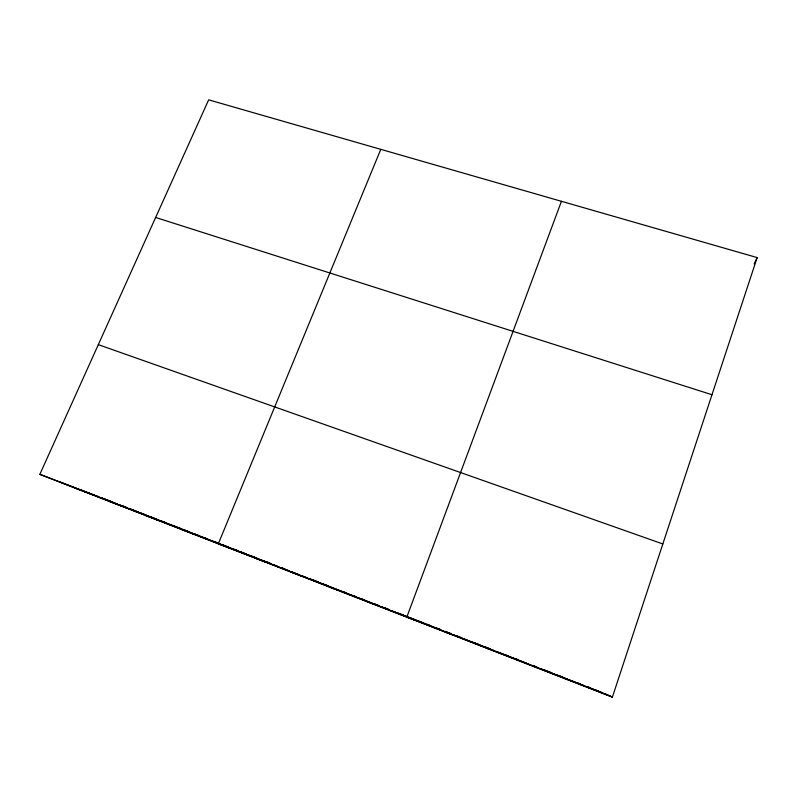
<?xml version="1.0" encoding="UTF-8"?>
<svg xmlns="http://www.w3.org/2000/svg" width="797" height="797" viewBox="0 0 797 797"><rect width="100%" height="100%" fill="white"/><g stroke="black" fill="none" stroke-linecap="round" stroke-linejoin="round"><path stroke-width="1.2" d="M612.375 697.156L757.15 257.59L208.665 99.844L39.85 474.354L612.375 697.156L609.117 695.602M561.427 201.302L406.799 617.157L415.237 620.196M380.777 149.348L218.318 543.813L245.645 554.084L211.434 540.774M754.151 263.966L757.15 257.59M527.953 664.299L529.328 664.658M155.644 217.471L711.98 394.734M486.857 648.31L489.886 649.306M446.479 632.599L451.112 634.213M98.32 344.653L662.835 543.962M416.373 620.604L419.62 621.77L383.726 607.812M422.818 622.925L425.877 624.021L410.983 618.233M426.823 624.37L428.716 625.047M367.806 601.984L375.467 604.784M329.48 587.07L338.576 590.428M291.802 572.405L302.292 576.311M254.751 557.99L265.511 562.015L59.008 481.647M257.949 558.707L246.781 554.513L278.243 566.767M259.045 559.125L264.126 561.038M265.142 561.417L268.071 562.523M145.134 515.33L160.795 521.258M181.417 529.447L195.833 534.887M39.85 474.354L89.842 493.383M90.908 493.791L98.41 496.641M101.727 497.906L108.462 500.466M109.538 500.875L112.785 502.11M74.36 487.784L92.402 494.638M109.448 501.443L126.324 507.838M121.702 505.547L127.46 507.779M129.762 508.675L137.811 511.813M140.113 512.71L145.871 514.942M150.384 516.705L156.003 518.887M160.496 520.64L166.115 522.822M172.859 525.442L176.227 526.757M177.352 527.196L180.77 528.521M183.051 529.407L188.75 531.629M193.312 533.402L199.011 535.614M203.564 537.387L206.981 538.722M213.905 541.412L217.372 542.757M221.994 544.56L227.783 546.802M232.405 548.605L238.183 550.857M240.465 551.743L246.124 553.945M250.647 555.698L256.305 557.9M267.613 562.303L271.01 563.618M281.401 567.663L284.858 569.008M310.093 578.821L317.993 581.9M322.516 583.653L328.155 585.855M342.969 591.613L346.406 592.948M353.28 595.628L356.717 596.963M361.3 598.746L364.737 600.081M373.743 603.588L379.352 605.77M383.835 607.513L389.444 609.695M398.43 613.182L404.119 615.404M406.4 616.29L414.37 619.389M416.642 620.275L422.33 622.487M426.893 624.26L430.3 625.585M437.224 628.275L440.681 629.62M445.304 631.423L451.082 633.665M455.705 635.468L461.483 637.71M474.016 642.591L479.674 644.793M484.207 646.556L489.876 648.758M504.7 654.526L508.147 655.871M515.051 658.551L518.498 659.896M533.452 665.714L536.839 667.029M543.624 669.669L551.524 672.738M556.047 674.501L561.696 676.693M576.5 682.461L579.947 683.796M586.831 686.476L590.268 687.811M594.851 689.594L598.298 690.939M101.767 497.936L116.691 503.744M120.128 505.079L127.012 507.759M130.459 509.094L151.789 517.392M154.03 518.269L161.891 521.328M163.026 521.766L192.655 533.293M193.791 533.741L203.046 537.337M205.357 538.234L225.013 545.885M226.169 546.334L252.241 556.475M254.512 557.362L257.909 558.677M262.512 560.47L270.611 563.618M272.923 564.525L278.701 566.767M281.012 567.673L289.112 570.821M291.423 571.718L299.353 574.806M301.625 575.683L307.293 577.895M311.826 579.658L323.154 584.062M324.289 584.5L356.488 597.033M357.644 597.481L379.083 605.82M381.345 606.696L389.245 609.775M392.652 611.1L407.546 616.898M427.003 624.459L440.512 629.72M445.015 631.473L450.644 633.665M454.021 634.98L460.776 637.6M461.921 638.048L483.64 646.497M485.931 647.383L493.931 650.501M496.222 651.388L504.093 654.457M506.344 655.333L526.588 663.204M532.217 665.395L536.779 667.169M541.352 668.952L547.061 671.174M549.352 672.06L555.061 674.282M558.488 675.617L567.623 679.174M568.769 679.612L575.733 682.322M578.054 683.228L583.852 685.48M588.495 687.293L594.303 689.544M596.624 690.451L602.422 692.703M79.79 489.557L177.761 527.674M178.877 528.112L210.308 540.336M279.368 567.205L382.59 607.364M420.756 622.218L456.093 635.966M457.249 636.414L569.098 679.931M570.244 680.379L608.021 695.074L606.935 694.556M266.587 562.413L610.273 696.15M604.953 693.599L605.909 694.057"/></g></svg>
